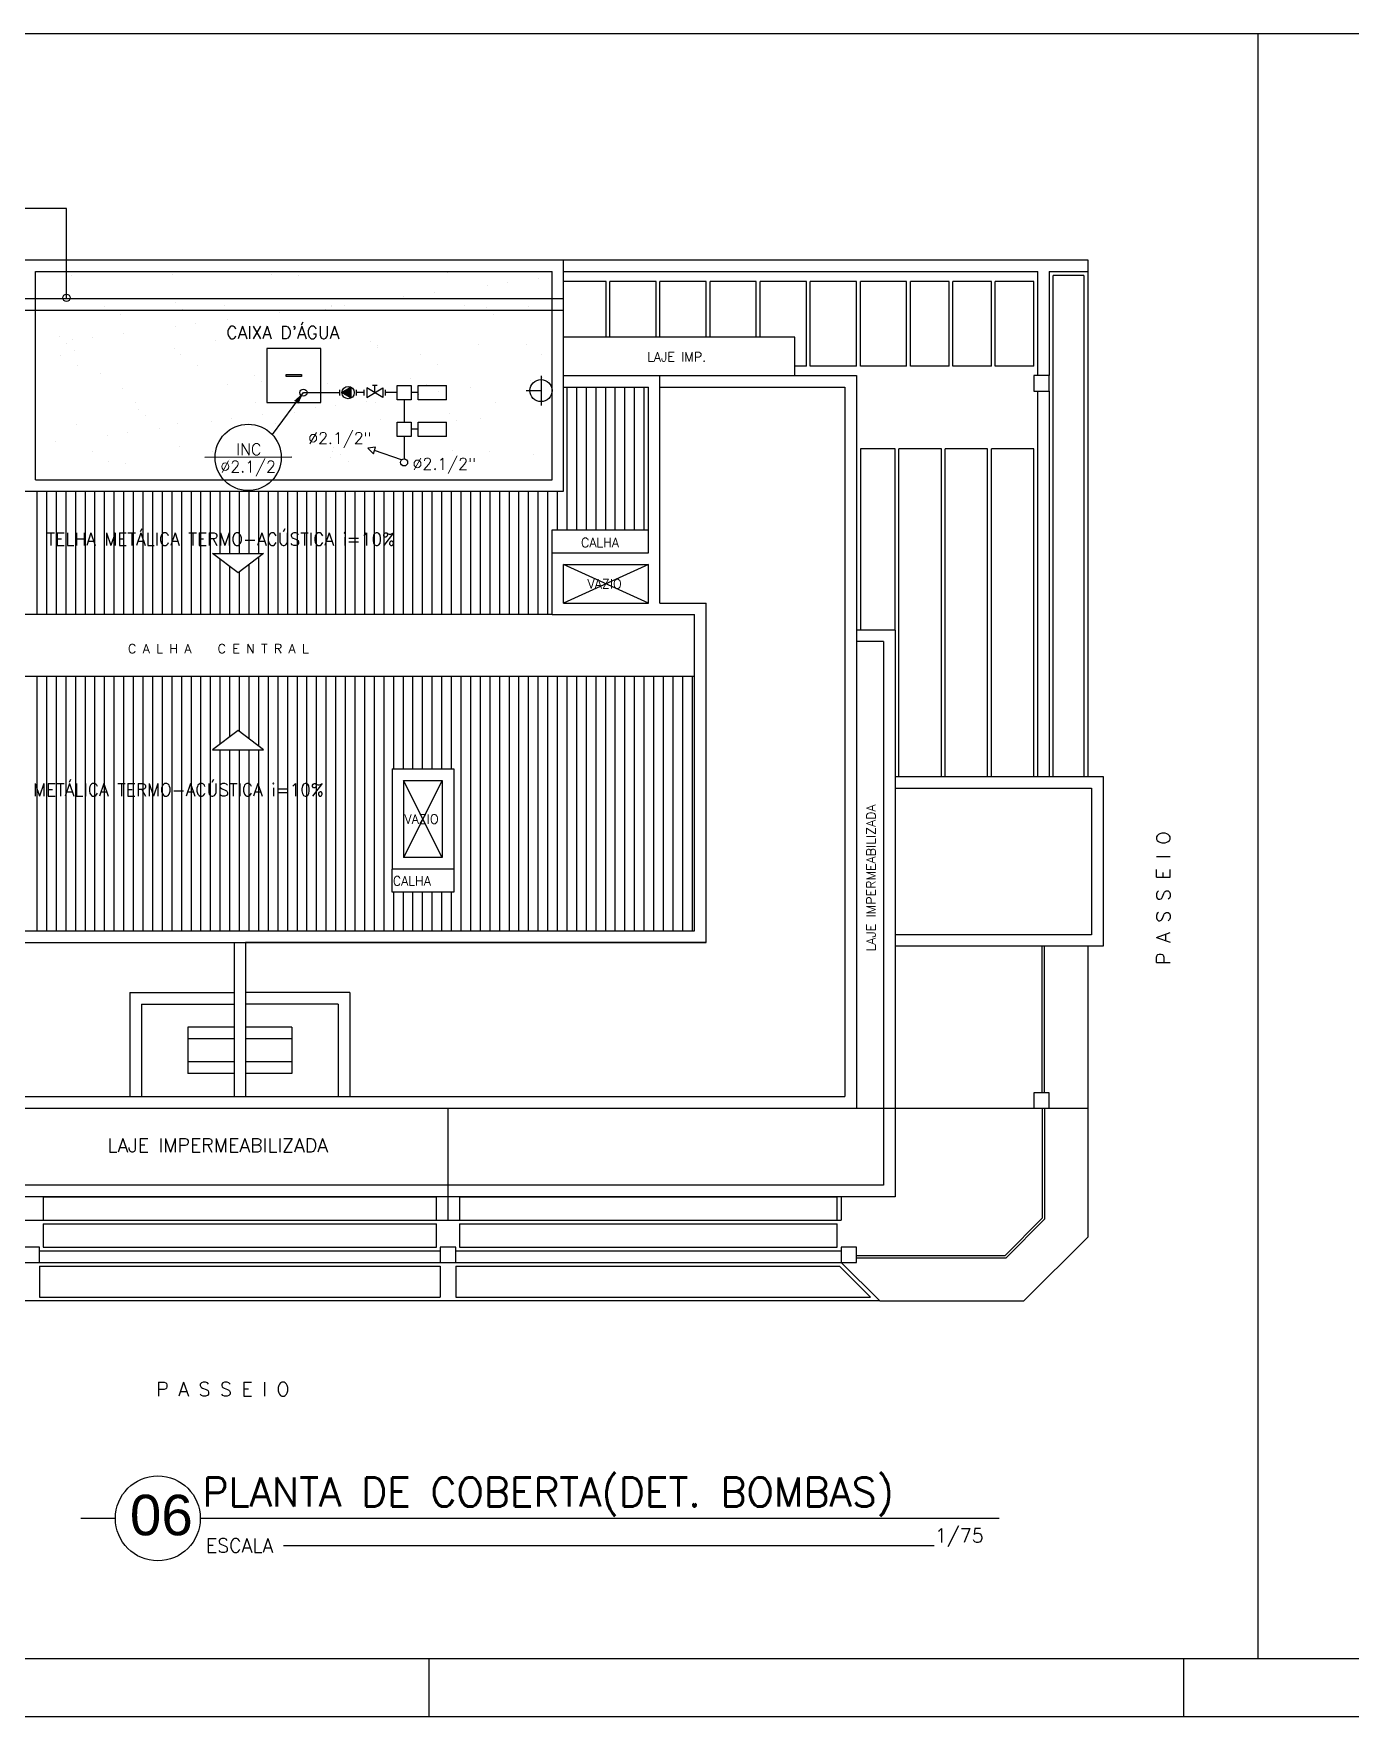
# Model space of a CAD drawing. Header units: millimetres. Extents: x 23536 to 47095, y 9984 to 20154.
# Drawn here: x 23549.53 to 23566.61, y 9984.02 to 10005.84 of the extents above; entities that cross this region are included whole.
import ezdxf
from ezdxf.enums import TextEntityAlignment as Align

# ---------------------------------------------------------------- set-up
doc = ezdxf.new("R2010")
doc.units = ezdxf.units.MM
doc.header["$LTSCALE"] = 30
doc.header["$MEASUREMENT"] = 0
doc.linetypes.add('DIVIDE2', pattern=[0.625, 0.25, -0.125, 0, -0.125, 0, -0.125])
doc.layers.get('0').update_dxf_attribs({"linetype": 'CONTINUOUS'})
for name, color, linetype in [('CERC02', 3, 'CONTINUOUS'), ('CONEXAO_AG_FRIA', 3, 'CONTINUOUS'), ('CONEXAO_INCENDIO', 3, 'CONTINUOUS'), ('EXTINTOR', 10, 'CONTINUOUS'), ('LAYER03', 3, 'CONTINUOUS'), ('LAYER2', 3, 'CONTINUOUS'), ('LAYER4', 7, 'CONTINUOUS'), ('LAYER8', 1, 'CONTINUOUS'), ('PAREDE01', 2, 'CONTINUOUS'), ('projeto', 8, 'CONTINUOUS'), ('TEXTO01', 2, 'CONTINUOUS'), ('TEXTO03', 6, 'CONTINUOUS'), ('TEXTO2', 3, 'CONTINUOUS'), ('TUBINC', 2, 'DIVIDE2')]:
    doc.layers.add(name, color=color, linetype=linetype)
doc.styles.add('ARIAL', font='arial.ttf', dxfattribs={"height": 0.2})
doc.styles.add('ROMANS', font='romans.shx', dxfattribs={"height": 0.14})

# ---------------------------------------------------------------- blocks, each defined once
blk = doc.blocks.new('A$C00126118')
at = {"layer": 'LAYER2'}
blk.add_line((0.3, 0.367), (0, 0.367), dxfattribs=at)
blk.add_circle((0.667, 0.367), 0.367, dxfattribs=at)
blk = doc.blocks.new('*U142', base_point=(18963.2, -3542.8))
for p, q in [((18951.3, -3538.8), (18951.3, -3546.8)), ((18975.1, -3538.8), (18975.1, -3546.8))]:
    blk.add_line(p, q)
at = {"color": 0}
for p, q in [((18958.8, -3535.3), (18958.9, -3535.3)), ((18958.8, -3536.3), (18960.6, -3536.3)), ((18958.8, -3537.3), (18962.4, -3537.3)), ((18958.8, -3538.3), (18964.1, -3538.3)), ((18958.8, -3539.3), (18965.8, -3539.3)), ((18958.8, -3540.3), (18967.6, -3540.3)), ((18958.8, -3541.3), (18969.3, -3541.3)), ((18958.8, -3542.3), (18971, -3542.3)), ((18958.8, -3543.3), (18971.1, -3543.3)), ((18958.8, -3544.3), (18969.4, -3544.3)), ((18958.8, -3545.3), (18967.7, -3545.3)), ((18958.8, -3546.3), (18965.9, -3546.3)), ((18958.8, -3547.3), (18964.2, -3547.3)), ((18958.8, -3548.3), (18962.5, -3548.3)), ((18958.8, -3549.3), (18960.7, -3549.3)), ((18958.8, -3550.3), (18959, -3550.3))]:
    blk.add_line(p, q, dxfattribs=at)
blk.add_lwpolyline([(18971.9, -3542.8), (18958.8, -3535.2), (18958.8, -3550.4)], close=True)
blk.add_circle((18963.2, -3542.8), 8.75)
blk = doc.blocks.new('A$C0E670873')
at = {"layer": 'EXTINTOR'}
for p, q in [((-0.309, -0.754), (-0.309, -0.369)), ((-0.116, -0.561), (-0.309, -0.561))]:
    blk.add_line(p, q, dxfattribs=at)
blk.add_circle((-0.309, -0.562), 0.143, dxfattribs=at)

msp = doc.modelspace()

# ---------------------------------------------------------------- linework, layer by layer
at = {"layer": 'CERC02'}
for p, q in [((23554.662, 9984.02), (23554.662, 9984.77)), ((23564.45, 9984.02), (23564.45, 9984.77)), ((23540.787, 9984.02), (23601.987, 9984.02))]:
    msp.add_line(p, q, dxfattribs=at)
at = {"layer": 'CONEXAO_INCENDIO'}
for p, q in [((23553.926, 10001.283, 17.265), (23553.986, 10001.283, 17.265)), ((23553.956, 10001.185, 17.265), (23553.956, 10001.283, 17.265)), ((23554.52, 10001.276, 17.265), (23554.886, 10001.276, 17.265)), ((23554.52, 10001.093, 17.265), (23554.52, 10001.276, 17.265)), ((23554.886, 10001.093, 17.265), (23554.886, 10001.276, 17.265)), ((23552.628, 10000.64, 17.265), (23553.031, 10001.186, 17.265)), ((23553.817, 10001.148, 17.265), (23553.817, 10001.221, 17.265)), ((23553.854, 10001.122, 17.265), (23554.059, 10001.248, 17.265)), ((23554.059, 10001.122, 17.265), (23553.854, 10001.248, 17.265)), ((23553.854, 10001.248, 17.265), (23553.854, 10001.122, 17.265)), ((23554.059, 10001.248, 17.265), (23554.059, 10001.122, 17.265)), ((23554.095, 10001.148, 17.265), (23554.095, 10001.221, 17.265)), ((23554.52, 10001.185, 17.265), (23554.429, 10001.185, 17.265)), ((23554.886, 10001.093, 17.265), (23554.52, 10001.093, 17.265)), ((23554.52, 10000.71, 17.265), (23554.429, 10000.71, 17.265)), ((23554.52, 10000.801, 17.265), (23554.886, 10000.801, 17.265)), ((23554.52, 10000.618, 17.265), (23554.52, 10000.801, 17.265)), ((23554.886, 10000.618, 17.265), (23554.52, 10000.618, 17.265)), ((23554.886, 10000.618, 17.265), (23554.886, 10000.801, 17.265)), ((23552.882, 10000.347, 17.265), (23551.752, 10000.345, 17.265))]:
    msp.add_line(p, q, dxfattribs=at)
at = {"layer": 'CONEXAO_INCENDIO', "elevation": 17.265}
for points in [[(23554.429, 10001.276), (23554.429, 10001.093), (23554.246, 10001.093), (23554.246, 10001.276)], [(23554.429, 10000.801), (23554.429, 10000.618), (23554.246, 10000.618), (23554.246, 10000.801)]]:
    msp.add_lwpolyline(points, close=True, dxfattribs=at)
at = {"layer": 'CONEXAO_INCENDIO'}
for centre, radius in [((23553.031, 10001.185, 17.265), 0.0464), ((23552.314, 10000.345, 17.265), 0.43)]:
    msp.add_circle(centre, radius, dxfattribs=at)
msp.add_solid([(23553.031, 10001.186, 17.265), (23552.911, 10001.08, 17.265), (23552.965, 10001.04, 17.265)], dxfattribs=at)
at = {"layer": 'LAYER03'}
msp.add_line((23554.305, 10000.313, 17.265), (23553.953, 10000.435, 17.265), dxfattribs=at)
at = {"layer": 'LAYER03', "elevation": 17.265}
msp.add_lwpolyline([(23553.938, 10000.392), (23553.968, 10000.478), (23553.866, 10000.465)], close=True, dxfattribs=at)
at = {"layer": 'LAYER03'}
msp.add_circle((23554.337, 10000.28, 17.265), 0.0457, dxfattribs=at)
at = {"layer": 'LAYER2'}
msp.add_line((23562.058, 9986.587), (23551.693, 9986.587), dxfattribs=at)
at = {"layer": 'LAYER4'}
msp.add_line((23552.771, 9986.234), (23561.213, 9986.234), dxfattribs=at)
at = {"layer": 'LAYER8'}
for p, q in [((23541.537, 10005.84), (23601.237, 10005.84)), ((23565.41, 10005.84), (23565.41, 9984.77)), ((23541.537, 9984.77), (23601.237, 9984.77))]:
    msp.add_line(p, q, dxfattribs=at)
at = {"layer": 'projeto'}
for p, q in [((23549.957, 10003.574, 17.265), (23547.6, 10003.574, 17.265)), ((23549.957, 10002.415, 17.265), (23549.957, 10003.574, 17.265)), ((23549.406, 10002.906, 17.265), (23556.406, 10002.906, 17.265)), ((23556.406, 10002.906, 17.265), (23563.206, 10002.906, 17.265)), ((23556.406, 10001.406, 17.265), (23556.406, 10002.906, 17.265)), ((23563.206, 10002.906, 17.265), (23563.206, 10002.756, 17.265)), ((23549.556, 10002.756, 17.265), (23556.256, 10002.756, 17.265)), ((23549.556, 10000.056, 17.265), (23549.556, 10002.756, 17.265)), ((23550.024, 10002.7, 17.265), (23550.024, 10002.7, 17.265)), ((23551.333, 10002.717, 17.265), (23551.333, 10002.717, 17.265)), ((23552.612, 10002.711, 17.265), (23552.612, 10002.711, 17.265)), ((23552.964, 10002.703, 17.265), (23552.964, 10002.703, 17.265)), ((23554.902, 10002.743, 17.265), (23554.902, 10002.743, 17.265)), ((23555.414, 10002.577, 17.265), (23555.414, 10002.577, 17.265)), ((23555.674, 10002.611, 17.265), (23555.674, 10002.611, 17.265)), ((23556.081, 10002.664, 17.265), (23556.081, 10002.664, 17.265)), ((23556.256, 10001.406, 17.265), (23556.256, 10002.756, 17.265)), ((23556.406, 10002.756, 17.265), (23562.556, 10002.756, 17.265)), ((23556.956, 10002.628, 17.265), (23556.406, 10002.628, 17.265)), ((23556.956, 10001.906, 17.265), (23556.956, 10002.628, 17.265)), ((23557.606, 10002.628, 17.265), (23557.006, 10002.628, 17.265)), ((23557.006, 10001.906, 17.265), (23557.006, 10002.628, 17.265)), ((23557.606, 10001.906, 17.265), (23557.606, 10002.628, 17.265)), ((23558.256, 10002.628, 17.265), (23557.656, 10002.628, 17.265)), ((23557.656, 10001.906, 17.265), (23557.656, 10002.628, 17.265)), ((23558.256, 10002.628, 17.265), (23557.656, 10002.628, 17.265)), ((23557.656, 10001.906, 17.265), (23557.656, 10002.628, 17.265)), ((23558.256, 10001.906, 17.265), (23558.256, 10002.628, 17.265)), ((23558.906, 10002.628, 17.265), (23558.306, 10002.628, 17.265)), ((23558.306, 10001.906, 17.265), (23558.306, 10002.628, 17.265)), ((23558.906, 10001.906, 17.265), (23558.906, 10002.628, 17.265)), ((23559.556, 10002.628, 17.265), (23558.956, 10002.628, 17.265)), ((23558.956, 10001.906, 17.265), (23558.956, 10002.628, 17.265)), ((23559.556, 10001.528, 17.265), (23559.556, 10002.628, 17.265)), ((23560.206, 10002.628, 17.265), (23559.606, 10002.628, 17.265)), ((23559.606, 10001.528, 17.265), (23559.606, 10002.628, 17.265)), ((23560.206, 10001.528, 17.265), (23560.206, 10002.628, 17.265)), ((23560.256, 10001.528, 17.265), (23560.256, 10002.628, 17.265)), ((23560.856, 10002.628, 17.265), (23560.256, 10002.628, 17.265)), ((23560.856, 10001.528, 17.265), (23560.856, 10002.628, 17.265)), ((23560.906, 10001.528, 17.265), (23560.906, 10002.628, 17.265)), ((23561.406, 10002.628, 17.265), (23560.906, 10002.628, 17.265)), ((23561.406, 10001.528, 17.265), (23561.406, 10002.628, 17.265)), ((23561.456, 10001.528, 17.265), (23561.456, 10002.628, 17.265)), ((23561.956, 10002.628, 17.265), (23561.456, 10002.628, 17.265)), ((23561.956, 10001.528, 17.265), (23561.956, 10002.628, 17.265)), ((23562.006, 10001.528, 17.265), (23562.006, 10002.628, 17.265)), ((23562.506, 10002.628, 17.265), (23562.006, 10002.628, 17.265)), ((23562.506, 10001.528, 17.265), (23562.506, 10002.628, 17.265)), ((23562.556, 10001.406, 17.265), (23562.556, 10002.756, 17.265)), ((23562.706, 10002.756, 17.265), (23563.206, 10002.756, 17.265)), ((23562.706, 10002.756, 17.265), (23562.706, 10001.406, 17.265)), ((23562.756, 9996.206, 17.265), (23562.756, 10002.706, 17.265)), ((23563.156, 10002.706, 17.265), (23562.756, 10002.706, 17.265)), ((23563.156, 10002.706, 17.265), (23563.156, 9996.206, 17.265)), ((23563.206, 10002.756, 17.265), (23563.206, 9996.206, 17.265)), ((23549.406, 10002.406, 17.265), (23556.406, 10002.406, 17.265)), ((23554.068, 10002.4, 17.265), (23554.068, 10002.4, 17.265)), ((23554.328, 10002.434, 17.265), (23554.328, 10002.434, 17.265)), ((23554.735, 10002.487, 17.265), (23554.735, 10002.487, 17.265)), ((23549.406, 10002.256, 17.265), (23556.406, 10002.256, 17.265)), ((23550.451, 10002.307, 17.265), (23550.451, 10002.307, 17.265)), ((23550.659, 10002.199, 17.265), (23550.659, 10002.199, 17.265)), ((23551.369, 10002.348, 17.265), (23551.369, 10002.348, 17.265)), ((23551.461, 10002.264, 17.265), (23551.461, 10002.264, 17.265)), ((23552.008, 10002.31, 17.265), (23552.008, 10002.31, 17.265)), ((23552.009, 10002.248, 17.265), (23552.009, 10002.248, 17.265)), ((23552.722, 10002.222, 17.265), (23552.722, 10002.222, 17.265)), ((23552.982, 10002.257, 17.265), (23552.982, 10002.257, 17.265)), ((23553.318, 10002.265, 17.265), (23553.318, 10002.265, 17.265)), ((23553.389, 10002.31, 17.265), (23553.389, 10002.31, 17.265)), ((23553.399, 10002.304, 17.265), (23553.399, 10002.304, 17.265)), ((23553.565, 10002.313, 17.265), (23553.565, 10002.313, 17.265)), ((23554.597, 10002.258, 17.265), (23554.597, 10002.258, 17.265)), ((23555.122, 10002.315, 17.265), (23555.122, 10002.315, 17.265)), ((23555.4, 10002.287, 17.265), (23555.4, 10002.287, 17.265)), ((23555.492, 10002.203, 17.265), (23555.492, 10002.203, 17.265)), ((23555.947, 10002.307, 17.265), (23555.947, 10002.307, 17.265)), ((23550.697, 10001.956, 17.265), (23550.697, 10001.956, 17.265)), ((23551.376, 10002.045, 17.265), (23551.376, 10002.045, 17.265)), ((23551.636, 10002.079, 17.265), (23551.636, 10002.079, 17.265)), ((23552.043, 10002.133, 17.265), (23552.043, 10002.133, 17.265)), ((23549.866, 10001.91, 17.265), (23549.866, 10001.91, 17.265)), ((23549.958, 10001.825, 17.265), (23549.958, 10001.825, 17.265)), ((23550.03, 10001.868, 17.265), (23550.03, 10001.868, 17.265)), ((23550.056, 10001.737, 17.265), (23550.056, 10001.737, 17.265)), ((23550.29, 10001.902, 17.265), (23550.29, 10001.902, 17.265)), ((23551.364, 10001.753, 17.265), (23551.364, 10001.753, 17.265)), ((23551.896, 10001.865, 17.265), (23551.896, 10001.865, 17.265)), ((23553.256, 10001.756, 17.265), (23552.556, 10001.756, 17.265)), ((23552.556, 10001.756, 17.265), (23552.556, 10001.056, 17.265)), ((23553.256, 10001.056, 17.265), (23553.256, 10001.756, 17.265)), ((23553.897, 10001.848, 17.265), (23553.897, 10001.848, 17.265)), ((23553.989, 10001.764, 17.265), (23553.989, 10001.764, 17.265)), ((23553.994, 10001.796, 17.265), (23553.994, 10001.796, 17.265)), ((23555.303, 10001.813, 17.265), (23555.303, 10001.813, 17.265)), ((23555.927, 10001.804, 17.265), (23555.927, 10001.804, 17.265)), ((23559.406, 10001.906, 17.265), (23556.406, 10001.906, 17.265)), ((23559.406, 10001.406, 17.265), (23559.406, 10001.906, 17.265)), ((23549.885, 10001.673, 17.265), (23549.885, 10001.673, 17.265)), ((23550.096, 10001.538, 17.265), (23550.096, 10001.538, 17.265)), ((23551.442, 10001.676, 17.265), (23551.442, 10001.676, 17.265)), ((23551.653, 10001.541, 17.265), (23551.653, 10001.541, 17.265)), ((23554.556, 10001.681, 17.265), (23554.556, 10001.681, 17.265)), ((23554.767, 10001.547, 17.265), (23554.767, 10001.547, 17.265)), ((23556.113, 10001.684, 17.265), (23556.113, 10001.684, 17.265)), ((23559.556, 10001.528, 17.265), (23559.406, 10001.528, 17.265)), ((23560.206, 10001.528, 17.265), (23559.606, 10001.528, 17.265)), ((23560.856, 10001.528, 17.265), (23560.256, 10001.528, 17.265)), ((23561.406, 10001.528, 17.265), (23560.906, 10001.528, 17.265)), ((23561.956, 10001.528, 17.265), (23561.456, 10001.528, 17.265)), ((23562.506, 10001.528, 17.265), (23562.006, 10001.528, 17.265)), ((23550.393, 10001.427, 17.265), (23550.393, 10001.427, 17.265)), ((23552.04, 10001.285, 17.265), (23552.04, 10001.285, 17.265)), ((23552.394, 10001.409, 17.265), (23552.394, 10001.409, 17.265)), ((23552.486, 10001.325, 17.265), (23552.486, 10001.325, 17.265)), ((23552.806, 10001.42, 17.265), (23553.006, 10001.42, 17.265)), ((23552.806, 10001.393, 17.265), (23552.806, 10001.42, 17.265)), ((23553.006, 10001.393, 17.265), (23552.806, 10001.393, 17.265)), ((23553.006, 10001.42, 17.265), (23553.006, 10001.393, 17.265)), ((23553.349, 10001.301, 17.265), (23553.349, 10001.301, 17.265)), ((23554.424, 10001.365, 17.265), (23554.424, 10001.365, 17.265)), ((23554.628, 10001.295, 17.265), (23554.628, 10001.295, 17.265)), ((23555.979, 10001.344, 17.265), (23555.979, 10001.344, 17.265)), ((23556.135, 10001.377, 17.265), (23556.135, 10001.377, 17.265)), ((23556.207, 10001.343, 34.531), (23556.207, 10001.343, 34.531)), ((23556.256, 10000.056, 17.265), (23556.256, 10001.406, 17.265)), ((23556.406, 10001.406, 17.265), (23557.656, 10001.406, 17.265)), ((23556.406, 9999.906, 17.265), (23556.406, 10001.406, 17.265)), ((23557.656, 10001.406, 17.265), (23560.206, 10001.406, 17.265)), ((23557.656, 9998.456, 17.265), (23557.656, 10001.406, 17.265)), ((23560.206, 10001.406, 17.265), (23560.206, 9991.906, 17.265)), ((23562.706, 10001.406, 17.265), (23562.506, 10001.406, 17.265)), ((23562.506, 10001.406, 17.265), (23562.506, 10001.206, 17.265)), ((23562.706, 10001.206, 17.265), (23562.706, 10001.406, 17.265)), ((23550.69, 10001.236, 17.265), (23550.69, 10001.236, 17.265)), ((23550.855, 10001.055, 17.265), (23550.855, 10001.055, 17.265)), ((23552.412, 10001.058, 17.265), (23552.412, 10001.058, 17.265)), ((23552.556, 10001.056, 17.265), (23553.256, 10001.056, 17.265)), ((23553.85, 10001.076, 17.265), (23553.85, 10001.076, 17.265)), ((23553.969, 10001.06, 17.265), (23553.969, 10001.06, 17.265)), ((23554.529, 10001.166, 17.265), (23554.529, 10001.166, 17.265)), ((23554.789, 10001.2, 17.265), (23554.789, 10001.2, 17.265)), ((23555.196, 10001.253, 17.265), (23555.196, 10001.253, 17.265)), ((23555.526, 10001.063, 17.265), (23555.526, 10001.063, 17.265)), ((23556.406, 10001.256, 17.265), (23557.506, 10001.256, 17.265)), ((23556.452, 9999.406, 17.265), (23556.452, 10001.256, 17.265)), ((23556.577, 9999.406, 17.265), (23556.577, 10001.256, 17.265)), ((23556.702, 9999.406, 17.265), (23556.702, 10001.256, 17.265)), ((23556.827, 9999.406, 17.265), (23556.827, 10001.256, 17.265)), ((23556.952, 9999.406, 17.265), (23556.952, 10001.256, 17.265)), ((23557.077, 9999.406, 17.265), (23557.077, 10001.256, 17.265)), ((23557.202, 9999.406, 17.265), (23557.202, 10001.256, 17.265)), ((23557.327, 9999.406, 17.265), (23557.327, 10001.256, 17.265)), ((23557.452, 9999.406, 17.265), (23557.452, 10001.256, 17.265)), ((23557.506, 9999.106, 17.265), (23557.506, 10001.256, 17.265)), ((23557.656, 10001.256, 17.265), (23560.056, 10001.256, 17.265)), ((23560.056, 10001.256, 17.265), (23560.056, 9992.056, 17.265)), ((23562.506, 10001.206, 17.265), (23562.706, 10001.206, 17.265)), ((23562.556, 9996.206, 17.265), (23562.556, 10001.206, 17.265)), ((23562.706, 10001.206, 17.265), (23562.706, 9996.206, 17.265)), ((23550.89, 10000.971, 17.265), (23550.89, 10000.971, 17.265)), ((23550.983, 10000.886, 17.265), (23550.983, 10000.886, 17.265)), ((23552.097, 10000.846, 17.265), (23552.097, 10000.846, 17.265)), ((23552.504, 10000.899, 17.265), (23552.504, 10000.899, 17.265)), ((23552.921, 10000.926, 17.265), (23552.921, 10000.926, 17.265)), ((23553.183, 10000.988, 17.265), (23553.183, 10000.988, 17.265)), ((23553.443, 10001.023, 17.265), (23553.443, 10001.023, 17.265)), ((23554.025, 10000.832, 17.265), (23554.025, 10000.832, 17.265)), ((23554.921, 10000.909, 17.265), (23554.921, 10000.909, 17.265)), ((23555.334, 10000.849, 17.265), (23555.334, 10000.849, 17.265)), ((23550.087, 10000.773, 17.265), (23550.087, 10000.773, 17.265)), ((23550.491, 10000.634, 17.265), (23550.491, 10000.634, 17.265)), ((23550.751, 10000.668, 17.265), (23550.751, 10000.668, 17.265)), ((23551.158, 10000.722, 17.265), (23551.158, 10000.722, 17.265)), ((23551.396, 10000.79, 17.265), (23551.396, 10000.79, 17.265)), ((23551.837, 10000.811, 17.265), (23551.837, 10000.811, 17.265)), ((23552.675, 10000.784, 17.265), (23552.675, 10000.784, 17.265)), ((23555.014, 10000.825, 17.265), (23555.014, 10000.825, 17.265)), ((23549.812, 10000.545, 17.265), (23549.812, 10000.545, 17.265)), ((23550.289, 10000.421, 17.265), (23550.289, 10000.421, 17.265)), ((23551.418, 10000.487, 17.265), (23551.418, 10000.487, 17.265)), ((23551.846, 10000.423, 17.265), (23551.846, 10000.423, 17.265)), ((23553.403, 10000.426, 17.265), (23553.403, 10000.426, 17.265)), ((23553.418, 10000.47, 17.265), (23553.418, 10000.47, 17.265)), ((23554.96, 10000.429, 17.265), (23554.96, 10000.429, 17.265)), ((23555.449, 10000.426, 17.265), (23555.449, 10000.426, 17.265)), ((23560.256, 10000.456, 17.265), (23560.256, 9998.106, 17.265)), ((23560.706, 10000.456, 17.265), (23560.256, 10000.456, 17.265)), ((23560.706, 9998.106, 17.265), (23560.706, 10000.456, 17.265)), ((23560.756, 9996.206, 17.265), (23560.756, 10000.456, 17.265)), ((23561.306, 10000.456, 17.265), (23560.756, 10000.456, 17.265)), ((23561.306, 9996.206, 17.265), (23561.306, 10000.456, 17.265)), ((23561.356, 9996.206, 17.265), (23561.356, 10000.456, 17.265)), ((23561.906, 10000.456, 17.265), (23561.356, 10000.456, 17.265)), ((23561.906, 9996.206, 17.265), (23561.906, 10000.456, 17.265)), ((23561.956, 9996.206, 17.265), (23561.956, 10000.456, 17.265)), ((23562.506, 10000.456, 17.265), (23561.956, 10000.456, 17.265)), ((23562.506, 9996.206, 17.265), (23562.506, 10000.456, 17.265)), ((23550.499, 10000.286, 17.265), (23550.499, 10000.286, 17.265)), ((23550.722, 10000.272, 17.265), (23550.722, 10000.272, 17.265)), ((23552.056, 10000.289, 17.265), (23552.056, 10000.289, 17.265)), ((23552.072, 10000.321, 17.265), (23552.072, 10000.321, 17.265)), ((23553.381, 10000.338, 17.265), (23553.381, 10000.338, 17.265)), ((23553.511, 10000.386, 17.265), (23553.511, 10000.386, 17.265)), ((23553.614, 10000.292, 17.265), (23553.614, 10000.292, 17.265)), ((23554.66, 10000.332, 17.265), (23554.66, 10000.332, 17.265)), ((23555.171, 10000.295, 17.265), (23555.171, 10000.295, 17.265)), ((23556.01, 10000.38, 17.265), (23556.01, 10000.38, 17.265)), ((23549.556, 10000.056, 17.265), (23556.256, 10000.056, 17.265)), ((23549.406, 9999.906, 17.265), (23556.406, 9999.906, 17.265)), ((23549.577, 9998.306, 17.265), (23549.577, 9999.906, 17.265)), ((23549.702, 9998.306, 17.265), (23549.702, 9999.906, 17.265)), ((23549.827, 9998.306, 17.265), (23549.827, 9999.906, 17.265)), ((23549.952, 9998.306, 17.265), (23549.952, 9999.906, 17.265)), ((23550.077, 9998.306, 17.265), (23550.077, 9999.906, 17.265)), ((23550.202, 9998.306, 17.265), (23550.202, 9999.906, 17.265)), ((23550.327, 9998.306, 17.265), (23550.327, 9999.906, 17.265)), ((23550.452, 9998.306, 17.265), (23550.452, 9999.906, 17.265)), ((23550.577, 9998.306, 17.265), (23550.577, 9999.906, 17.265)), ((23550.702, 9998.306, 17.265), (23550.702, 9999.906, 17.265)), ((23550.827, 9998.306, 17.265), (23550.827, 9999.906, 17.265)), ((23550.952, 9998.306, 17.265), (23550.952, 9999.906, 17.265)), ((23551.077, 9998.306, 17.265), (23551.077, 9999.906, 17.265)), ((23551.202, 9998.306, 17.265), (23551.202, 9999.906, 17.265)), ((23551.327, 9998.306, 17.265), (23551.327, 9999.906, 17.265)), ((23551.452, 9998.306, 17.265), (23551.452, 9999.906, 17.265)), ((23551.577, 9998.306, 17.265), (23551.577, 9999.906, 17.265)), ((23551.702, 9998.306, 17.265), (23551.702, 9999.906, 17.265)), ((23551.827, 9998.306, 17.265), (23551.827, 9999.906, 17.265)), ((23551.952, 9999.1, 17.265), (23551.952, 9999.906, 17.265)), ((23552.077, 9999.1, 17.265), (23552.077, 9999.906, 17.265)), ((23552.202, 9999.1, 17.265), (23552.202, 9999.906, 17.265)), ((23552.327, 9999.1, 17.265), (23552.327, 9999.906, 17.265)), ((23552.452, 9999.1, 17.265), (23552.452, 9999.906, 17.265)), ((23552.577, 9998.306, 17.265), (23552.577, 9999.906, 17.265)), ((23552.702, 9998.306, 17.265), (23552.702, 9999.906, 17.265)), ((23552.827, 9998.306, 17.265), (23552.827, 9999.906, 17.265)), ((23552.952, 9998.306, 17.265), (23552.952, 9999.906, 17.265)), ((23553.077, 9998.306, 17.265), (23553.077, 9999.906, 17.265)), ((23553.202, 9998.306, 17.265), (23553.202, 9999.906, 17.265)), ((23553.327, 9998.306, 17.265), (23553.327, 9999.906, 17.265)), ((23553.452, 9998.306, 17.265), (23553.452, 9999.906, 17.265)), ((23553.577, 9998.306, 17.265), (23553.577, 9999.906, 17.265)), ((23553.702, 9998.306, 17.265), (23553.702, 9999.906, 17.265)), ((23553.827, 9998.306, 17.265), (23553.827, 9999.906, 17.265)), ((23553.952, 9998.306, 17.265), (23553.952, 9999.906, 17.265)), ((23554.077, 9998.306, 17.265), (23554.077, 9999.906, 17.265)), ((23554.202, 9998.306, 17.265), (23554.202, 9999.906, 17.265)), ((23554.327, 9998.306, 17.265), (23554.327, 9999.906, 17.265)), ((23554.452, 9998.306, 17.265), (23554.452, 9999.906, 17.265)), ((23554.577, 9998.306, 17.265), (23554.577, 9999.906, 17.265)), ((23554.702, 9998.306, 17.265), (23554.702, 9999.906, 17.265)), ((23554.827, 9998.306, 17.265), (23554.827, 9999.906, 17.265)), ((23554.952, 9998.306, 17.265), (23554.952, 9999.906, 17.265)), ((23555.077, 9998.306, 17.265), (23555.077, 9999.906, 17.265)), ((23555.202, 9998.306, 17.265), (23555.202, 9999.906, 17.265)), ((23555.327, 9998.306, 17.265), (23555.327, 9999.906, 17.265)), ((23555.452, 9998.306, 17.265), (23555.452, 9999.906, 17.265)), ((23555.577, 9998.306, 17.265), (23555.577, 9999.906, 17.265)), ((23555.702, 9998.306, 17.265), (23555.702, 9999.906, 17.265)), ((23555.827, 9998.306, 17.265), (23555.827, 9999.906, 17.265)), ((23555.952, 9998.306, 17.265), (23555.952, 9999.906, 17.265)), ((23556.077, 9998.306, 17.265), (23556.077, 9999.906, 17.265)), ((23556.202, 9998.306, 17.265), (23556.202, 9999.906, 17.265)), ((23556.327, 9999.406, 17.265), (23556.327, 9999.906, 17.265)), ((23556.256, 9999.406, 17.265), (23557.506, 9999.406, 17.265)), ((23556.256, 9999.106, 17.265), (23556.256, 9999.406, 17.265)), ((23552.184, 9998.85, 17.265), (23551.852, 9999.1, 17.265)), ((23551.852, 9999.1, 17.265), (23552.515, 9999.1, 17.265)), ((23552.515, 9999.1, 17.265), (23552.184, 9998.85, 17.265)), ((23552.515, 9999.1, 17.265), (23552.515, 9999.1, 17.265)), ((23556.256, 9999.106, 17.265), (23557.506, 9999.106, 17.265)), ((23556.256, 9998.306, 17.265), (23556.256, 9999.106, 17.265)), ((23551.952, 9998.306, 17.265), (23551.952, 9999.024, 17.265)), ((23552.077, 9998.306, 17.265), (23552.077, 9998.93, 17.265)), ((23552.202, 9998.306, 17.265), (23552.202, 9998.864, 17.265)), ((23552.327, 9998.306, 17.265), (23552.327, 9998.958, 17.265)), ((23552.452, 9998.306, 17.265), (23552.452, 9999.052, 17.265)), ((23556.406, 9998.956, 17.265), (23557.506, 9998.956, 17.265)), ((23556.406, 9998.456, 17.265), (23556.406, 9998.956, 17.265)), ((23557.506, 9998.956, 17.265), (23556.406, 9998.456, 17.265)), ((23557.506, 9998.456, 17.265), (23556.406, 9998.956, 17.265)), ((23557.506, 9998.456, 17.265), (23557.506, 9998.956, 17.265)), ((23556.406, 9998.456, 17.265), (23557.506, 9998.456, 17.265)), ((23557.656, 9998.456, 17.265), (23558.256, 9998.456, 17.265)), ((23558.256, 9994.056, 17.265), (23558.256, 9998.456, 17.265)), ((23556.256, 9998.306, 17.265), (23548.156, 9998.306, 17.265)), ((23556.256, 9998.306, 17.265), (23558.106, 9998.306, 17.265)), ((23558.106, 9994.206, 17.265), (23558.106, 9998.306, 17.265)), ((23560.706, 9998.106, 17.265), (23560.206, 9998.106, 17.265)), ((23560.706, 9998.106, 17.265), (23560.706, 9990.756, 17.265)), ((23560.556, 9997.956, 17.265), (23560.206, 9997.956, 17.265)), ((23560.556, 9997.956, 17.265), (23560.556, 9990.906, 17.265)), ((23558.106, 9997.506, 17.265), (23546.306, 9997.506, 17.265)), ((23549.577, 9994.206, 17.265), (23549.577, 9997.506, 17.265)), ((23549.702, 9994.206, 17.265), (23549.702, 9997.506, 17.265)), ((23549.827, 9994.206, 17.265), (23549.827, 9997.506, 17.265)), ((23549.952, 9994.206, 17.265), (23549.952, 9997.506, 17.265)), ((23550.077, 9994.206, 17.265), (23550.077, 9997.506, 17.265)), ((23550.202, 9994.206, 17.265), (23550.202, 9997.506, 17.265)), ((23550.327, 9994.206, 17.265), (23550.327, 9997.506, 17.265)), ((23550.452, 9994.206, 17.265), (23550.452, 9997.506, 17.265)), ((23550.577, 9994.206, 17.265), (23550.577, 9997.506, 17.265)), ((23550.702, 9994.206, 17.265), (23550.702, 9997.506, 17.265)), ((23550.827, 9994.206, 17.265), (23550.827, 9997.506, 17.265)), ((23550.952, 9994.206, 17.265), (23550.952, 9997.506, 17.265)), ((23551.077, 9994.206, 17.265), (23551.077, 9997.506, 17.265)), ((23551.202, 9994.206, 17.265), (23551.202, 9997.506, 17.265)), ((23551.327, 9994.206, 17.265), (23551.327, 9997.506, 17.265)), ((23551.452, 9994.206, 17.265), (23551.452, 9997.506, 17.265)), ((23551.577, 9994.206, 17.265), (23551.577, 9997.506, 17.265)), ((23551.702, 9994.206, 17.265), (23551.702, 9997.506, 17.265)), ((23551.827, 9994.206, 17.265), (23551.827, 9997.506, 17.265)), ((23551.952, 9996.628, 17.265), (23551.952, 9997.506, 17.265)), ((23552.077, 9996.722, 17.265), (23552.077, 9997.506, 17.265)), ((23552.202, 9996.788, 17.265), (23552.202, 9997.506, 17.265)), ((23552.327, 9996.694, 17.265), (23552.327, 9997.506, 17.265)), ((23552.452, 9996.6, 17.265), (23552.452, 9997.506, 17.265)), ((23552.577, 9994.206, 17.265), (23552.577, 9997.506, 17.265)), ((23552.702, 9994.206, 17.265), (23552.702, 9997.506, 17.265)), ((23552.827, 9994.206, 17.265), (23552.827, 9997.506, 17.265)), ((23552.952, 9994.206, 17.265), (23552.952, 9997.506, 17.265)), ((23553.077, 9994.206, 17.265), (23553.077, 9997.506, 17.265)), ((23553.202, 9994.206, 17.265), (23553.202, 9997.506, 17.265)), ((23553.327, 9994.206, 17.265), (23553.327, 9997.506, 17.265)), ((23553.452, 9994.206, 17.265), (23553.452, 9997.506, 17.265)), ((23553.577, 9994.206, 17.265), (23553.577, 9997.506, 17.265)), ((23553.702, 9994.206, 17.265), (23553.702, 9997.506, 17.265)), ((23553.827, 9994.206, 17.265), (23553.827, 9997.506, 17.265)), ((23553.952, 9994.206, 17.265), (23553.952, 9997.506, 17.265)), ((23554.077, 9994.206, 17.265), (23554.077, 9997.506, 17.265)), ((23554.202, 9996.306, 17.265), (23554.202, 9997.506, 17.265)), ((23554.327, 9996.306, 17.265), (23554.327, 9997.506, 17.265)), ((23554.452, 9996.306, 17.265), (23554.452, 9997.506, 17.265)), ((23554.577, 9996.306, 17.265), (23554.577, 9997.506, 17.265)), ((23554.702, 9996.306, 17.265), (23554.702, 9997.506, 17.265)), ((23554.827, 9996.306, 17.265), (23554.827, 9997.506, 17.265)), ((23554.952, 9996.306, 17.265), (23554.952, 9997.506, 17.265)), ((23555.077, 9994.206, 17.265), (23555.077, 9997.506, 17.265)), ((23555.202, 9994.206, 17.265), (23555.202, 9997.506, 17.265)), ((23555.327, 9994.206, 17.265), (23555.327, 9997.506, 17.265)), ((23555.452, 9994.206, 17.265), (23555.452, 9997.506, 17.265)), ((23555.577, 9994.206, 17.265), (23555.577, 9997.506, 17.265)), ((23555.702, 9994.206, 17.265), (23555.702, 9997.506, 17.265)), ((23555.827, 9994.206, 17.265), (23555.827, 9997.506, 17.265)), ((23555.952, 9994.206, 17.265), (23555.952, 9997.506, 17.265)), ((23556.077, 9994.206, 17.265), (23556.077, 9997.506, 17.265)), ((23556.202, 9994.206, 17.265), (23556.202, 9997.506, 17.265)), ((23556.327, 9994.206, 17.265), (23556.327, 9997.506, 17.265)), ((23556.452, 9994.206, 17.265), (23556.452, 9997.506, 17.265)), ((23556.577, 9994.206, 17.265), (23556.577, 9997.506, 17.265)), ((23556.702, 9994.206, 17.265), (23556.702, 9997.506, 17.265)), ((23556.827, 9994.206, 17.265), (23556.827, 9997.506, 17.265)), ((23556.952, 9994.206, 17.265), (23556.952, 9997.506, 17.265)), ((23557.077, 9994.206, 17.265), (23557.077, 9997.506, 17.265)), ((23557.202, 9994.206, 17.265), (23557.202, 9997.506, 17.265)), ((23557.327, 9994.206, 17.265), (23557.327, 9997.506, 17.265)), ((23557.452, 9994.206, 17.265), (23557.452, 9997.506, 17.265)), ((23557.577, 9994.206, 17.265), (23557.577, 9997.506, 17.265)), ((23557.702, 9994.206, 17.265), (23557.702, 9997.506, 17.265)), ((23557.827, 9994.206, 17.265), (23557.827, 9997.506, 17.265)), ((23557.952, 9994.206, 17.265), (23557.952, 9997.506, 17.265)), ((23558.077, 9994.206, 17.265), (23558.077, 9997.506, 17.265)), ((23552.184, 9996.802, 17.265), (23551.852, 9996.553, 17.265)), ((23552.515, 9996.553, 17.265), (23552.184, 9996.802, 17.265)), ((23551.852, 9996.553, 17.265), (23552.515, 9996.553, 17.265)), ((23551.952, 9994.206, 17.265), (23551.952, 9996.553, 17.265)), ((23552.077, 9994.206, 17.265), (23552.077, 9996.553, 17.265)), ((23552.202, 9994.206, 17.265), (23552.202, 9996.553, 17.265)), ((23552.327, 9994.206, 17.265), (23552.327, 9996.553, 17.265)), ((23552.452, 9994.206, 17.265), (23552.452, 9996.553, 17.265)), ((23552.515, 9996.553, 17.265), (23552.515, 9996.553, 17.265)), ((23554.181, 9996.306, 17.265), (23554.981, 9996.306, 17.265)), ((23554.181, 9996.306, 17.265), (23554.181, 9995.006, 17.265)), ((23554.981, 9996.306, 17.265), (23554.981, 9995.006, 17.265)), ((23554.331, 9996.156, 17.265), (23554.831, 9996.156, 17.265)), ((23554.331, 9996.156, 17.265), (23554.331, 9995.156, 17.265)), ((23554.831, 9996.156, 17.265), (23554.331, 9995.156, 17.265)), ((23554.831, 9995.156, 17.265), (23554.331, 9996.156, 17.265)), ((23554.831, 9996.156, 17.265), (23554.831, 9995.156, 17.265)), ((23560.706, 9996.206, 17.265), (23563.406, 9996.206, 17.265)), ((23560.706, 9996.056, 17.265), (23563.256, 9996.056, 17.265)), ((23563.256, 9996.056, 17.265), (23563.256, 9994.156, 17.265)), ((23563.406, 9996.206, 17.265), (23563.406, 9994.006, 17.265)), ((23554.831, 9995.156, 17.265), (23554.331, 9995.156, 17.265)), ((23554.981, 9995.006, 17.265), (23554.181, 9995.006, 17.265)), ((23554.181, 9994.706, 17.265), (23554.181, 9995.006, 17.265)), ((23554.981, 9995.006, 17.265), (23554.981, 9994.706, 17.265)), ((23554.981, 9994.706, 17.265), (23554.181, 9994.706, 17.265)), ((23554.202, 9994.206, 17.265), (23554.202, 9994.706, 17.265)), ((23554.327, 9994.206, 17.265), (23554.327, 9994.706, 17.265)), ((23554.452, 9994.206, 17.265), (23554.452, 9994.706, 17.265)), ((23554.577, 9994.206, 17.265), (23554.577, 9994.706, 17.265)), ((23554.702, 9994.206, 17.265), (23554.702, 9994.706, 17.265)), ((23554.827, 9994.206, 17.265), (23554.827, 9994.706, 17.265)), ((23554.952, 9994.206, 17.265), (23554.952, 9994.706, 17.265)), ((23546.306, 9994.206, 17.265), (23558.106, 9994.206, 17.265)), ((23563.256, 9994.156, 17.265), (23560.706, 9994.156, 17.265)), ((23546.156, 9994.056, 17.265), (23558.256, 9994.056, 17.265)), ((23552.131, 9994.056, 17.265), (23552.131, 9992.056, 17.265)), ((23552.281, 9994.056, 17.265), (23552.281, 9992.056, 17.265)), ((23558.256, 9994.056, 17.265), (23552.281, 9994.056, 17.265)), ((23563.406, 9994.006, 17.265), (23560.706, 9994.006, 17.265)), ((23562.616, 9992.106, 17.265), (23562.616, 9994.006, 17.265)), ((23562.646, 9992.106, 17.265), (23562.646, 9994.006, 17.265)), ((23563.206, 9994.006, 17.265), (23563.206, 9990.235, 17.265)), ((23550.781, 9993.406, 17.265), (23552.131, 9993.406, 17.265)), ((23550.781, 9993.406, 17.265), (23550.781, 9992.056, 17.265)), ((23550.931, 9993.256, 17.265), (23552.131, 9993.256, 17.265)), ((23550.931, 9993.256, 17.265), (23550.931, 9992.056, 17.265)), ((23553.631, 9993.406, 17.265), (23552.281, 9993.406, 17.265)), ((23553.481, 9993.256, 17.265), (23552.281, 9993.256, 17.265)), ((23553.481, 9993.256, 17.265), (23553.481, 9992.056, 17.265)), ((23553.631, 9993.406, 17.265), (23553.631, 9992.056, 17.265)), ((23551.531, 9992.956, 17.265), (23551.531, 9992.356, 17.265)), ((23552.131, 9992.956, 17.265), (23551.531, 9992.956, 17.265)), ((23552.131, 9992.806, 17.265), (23551.531, 9992.806, 17.265)), ((23552.881, 9992.956, 17.265), (23552.281, 9992.956, 17.265)), ((23552.881, 9992.806, 17.265), (23552.281, 9992.806, 17.265)), ((23552.881, 9992.956, 17.265), (23552.881, 9992.356, 17.265)), ((23552.131, 9992.506, 17.265), (23551.531, 9992.506, 17.265)), ((23552.131, 9992.356, 17.265), (23551.531, 9992.356, 17.265)), ((23552.881, 9992.506, 17.265), (23552.281, 9992.506, 17.265)), ((23552.881, 9992.356, 17.265), (23552.281, 9992.356, 17.265)), ((23562.706, 9992.106, 17.265), (23562.506, 9992.106, 17.265)), ((23562.506, 9992.106, 17.265), (23562.506, 9991.906, 17.265)), ((23562.706, 9991.906, 17.265), (23562.706, 9992.106, 17.265)), ((23544.206, 9991.906, 17.265), (23560.206, 9991.906, 17.265)), ((23544.356, 9992.056, 17.265), (23560.056, 9992.056, 17.265)), ((23546.331, 9991.906, 17.265), (23560.006, 9991.906, 17.265)), ((23554.906, 9991.906, 17.265), (23554.906, 9990.456, 17.265)), ((23555.006, 9991.906, 17.265), (23560.006, 9991.906, 17.265)), ((23559.581, 9991.906, 17.265), (23563.206, 9991.906, 17.265)), ((23562.506, 9991.906, 17.265), (23562.706, 9991.906, 17.265)), ((23562.616, 9991.906, 17.265), (23562.616, 9990.479, 17.265)), ((23562.646, 9991.906, 17.265), (23562.646, 9990.467, 17.265)), ((23560.556, 9990.906, 17.265), (23545.556, 9990.906, 17.265)), ((23560.706, 9990.756, 17.265), (23545.406, 9990.756, 17.265)), ((23549.656, 9990.756, 17.265), (23549.656, 9990.456, 17.265)), ((23549.656, 9990.756, 17.265), (23554.756, 9990.756, 17.265)), ((23554.756, 9990.456, 17.265), (23554.756, 9990.756, 17.265)), ((23555.056, 9990.756, 17.265), (23555.056, 9990.456, 17.265)), ((23555.056, 9990.756, 17.265), (23559.956, 9990.756, 17.265)), ((23559.956, 9990.456, 17.265), (23559.956, 9990.756, 17.265)), ((23560.006, 9990.756, 17.265), (23560.006, 9990.456, 17.265)), ((23544.206, 9990.456, 17.265), (23560.006, 9990.456, 17.265)), ((23549.656, 9990.456, 17.265), (23554.756, 9990.456, 17.265)), ((23549.656, 9990.406, 17.265), (23549.656, 9990.106, 17.265)), ((23549.656, 9990.406, 17.265), (23554.756, 9990.406, 17.265)), ((23554.756, 9990.106, 17.265), (23554.756, 9990.406, 17.265)), ((23555.056, 9990.456, 17.265), (23559.956, 9990.456, 17.265)), ((23555.056, 9990.406, 17.265), (23555.056, 9990.106, 17.265)), ((23555.056, 9990.406, 17.265), (23559.956, 9990.406, 17.265)), ((23559.956, 9990.106, 17.265), (23559.956, 9990.406, 17.265)), ((23562.616, 9990.479, 17.265), (23562.133, 9989.996, 17.265)), ((23562.646, 9990.467, 17.265), (23562.146, 9989.966, 17.265)), ((23563.206, 9990.235, 17.265), (23562.378, 9989.406, 17.265)), ((23549.606, 9990.106, 17.265), (23549.406, 9990.106, 17.265)), ((23549.606, 9989.906, 17.265), (23549.606, 9990.106, 17.265)), ((23549.606, 9990.056, 17.265), (23554.806, 9990.056, 17.265)), ((23549.656, 9990.106, 17.265), (23554.756, 9990.106, 17.265)), ((23555.006, 9990.106, 17.265), (23554.806, 9990.106, 17.265)), ((23554.806, 9990.106, 17.265), (23554.806, 9989.906, 17.265)), ((23555.006, 9989.906, 17.265), (23555.006, 9990.106, 17.265)), ((23555.006, 9990.056, 17.265), (23560.006, 9990.056, 17.265)), ((23555.056, 9990.106, 17.265), (23559.956, 9990.106, 17.265)), ((23560.206, 9990.106, 17.265), (23560.006, 9990.106, 17.265)), ((23560.006, 9990.106, 17.265), (23560.006, 9989.906, 17.265)), ((23560.206, 9989.906, 17.265), (23560.206, 9990.106, 17.265)), ((23560.206, 9989.996, 17.265), (23562.133, 9989.996, 17.265)), ((23560.206, 9989.966, 17.265), (23562.146, 9989.966, 17.265)), ((23544.206, 9989.906, 17.265), (23560.006, 9989.906, 17.265)), ((23549.406, 9989.906, 17.265), (23549.606, 9989.906, 17.265)), ((23549.606, 9989.856, 17.265), (23554.806, 9989.856, 17.265)), ((23549.606, 9989.856, 17.265), (23549.606, 9989.456, 17.265)), ((23554.806, 9989.906, 17.265), (23555.006, 9989.906, 17.265)), ((23554.806, 9989.856, 17.265), (23554.806, 9989.456, 17.265)), ((23555.006, 9989.856, 17.265), (23559.986, 9989.856, 17.265)), ((23555.006, 9989.856, 17.265), (23555.006, 9989.456, 17.265)), ((23559.986, 9989.856, 17.265), (23560.386, 9989.456, 17.265)), ((23560.006, 9989.906, 17.265), (23560.506, 9989.406, 17.265)), ((23560.006, 9989.906, 17.265), (23560.206, 9989.906, 17.265)), ((23560.506, 9989.406, 17.265), (23544.206, 9989.406, 17.265)), ((23549.606, 9989.456, 17.265), (23554.806, 9989.456, 17.265)), ((23555.006, 9989.456, 17.265), (23560.386, 9989.456, 17.265)), ((23560.506, 9989.406, 17.265), (23562.378, 9989.406, 17.265))]:
    msp.add_line(p, q, dxfattribs=at)
msp.add_circle((23549.957, 10002.415, 17.265), 0.0479, dxfattribs=at)
at = {"layer": 'TUBINC'}
for p, q in [((23553.031, 10001.185, 17.265), (23553.501, 10001.185, 17.265)), ((23553.817, 10001.185, 17.265), (23553.72, 10001.185, 17.265)), ((23554.246, 10001.185, 17.265), (23554.095, 10001.185, 17.265)), ((23554.337, 10001.093, 17.265), (23554.337, 10000.801, 17.265)), ((23554.337, 10000.618, 17.265), (23554.337, 10000.326, 17.265))]:
    msp.add_line(p, q, dxfattribs=at)

# ---------------------------------------------------------------- block references
at = {"layer": 'CONEXAO_AG_FRIA', "xscale": 0.009146664378931746, "yscale": 0.009146664378931746, "zscale": 0.009146664380001113, "rotation": 180}
msp.add_blockref('*U142', (23553.611, 10001.185, 17.265), dxfattribs=at)
at = {"layer": 'CONEXAO_AG_FRIA', "rotation": 180}
msp.add_blockref('A$C0E670873', (23555.804, 10000.65, 17.265), dxfattribs=at)
at = {"layer": 'PAREDE01', "xscale": 1.5, "yscale": 1.5, "zscale": 1.5}
msp.add_blockref('A$C00126118', (23550.142, 9986.037), dxfattribs=at)

# ---------------------------------------------------------------- texts
at = {"layer": 'CONEXAO_INCENDIO', "style": 'ROMANS'}
for s, p in [('INC', (23552.322, 10000.375, 17.265)), ('%%C2.1/2', (23552.313, 10000.151, 17.265))]:
    msp.add_text(s, height=0.15, dxfattribs=at).set_placement(p, align=Align.CENTER)
at = {"layer": 'PAREDE01', "style": 'ARIAL'}
msp.add_text('06', height=0.525, dxfattribs=at).set_placement((23550.78, 9986.368))
at = {"layer": 'projeto', "style": 'ROMANS'}
for s, height, p in [("CAIXA D'ÁGUA", 0.162, (23552.031, 10002.046, 17.265)), ('LAJE IMP.', 0.12, (23557.489, 10001.709, 17.265)), ('TELHA METÁLICA TERMO-ACÚSTICA i=10%%%', 0.162, (23549.699, 9999.366, 17.265)), ('CALHA', 0.12, (23556.631, 9999.301, 17.265)), ('VAZIO', 0.12, (23556.717, 9998.765, 17.265)), ('C A L H A   C E N T R A L', 0.12, (23550.755, 9997.925, 17.265)), ('TELHA METÁLICA TERMO-ACÚSTICA i=10%%%', 0.162, (23548.775, 9996.116, 17.265)), ('VAZIO', 0.12, (23554.342, 9995.715, 17.265)), ('CALHA', 0.12, (23554.191, 9994.913, 17.265)), ('LAJE IMPERMEABILIZADA', 0.18, (23550.487, 9991.515, 17.265)), ('P A S S E I O', 0.18, (23551.122, 9988.353, 17.265))]:
    msp.add_text(s, height=height, dxfattribs=at).set_placement(p, align=Align.TOP_LEFT)
for s, height, p in [('LAJE IMPERMEABILIZADA', 0.12, (23560.334, 9993.937, 17.265)), ('P A S S E I O', 0.18, (23564.096, 9993.766, 17.265))]:
    msp.add_text(s, height=height, rotation=90, dxfattribs=at).set_placement(p, align=Align.TOP_LEFT)
at = {"layer": 'TEXTO01', "style": 'ROMANS'}
msp.add_text('PLANTA DE COBERTA(DET. BOMBAS)', height=0.375, dxfattribs=at).set_placement((23551.723, 9987.116), align=Align.TOP_LEFT)
at = {"layer": 'TEXTO03', "style": 'ROMANS'}
for s, p in [('1/75', (23561.222, 9986.456)), ('ESCALA', (23551.766, 9986.326))]:
    msp.add_text(s, height=0.18, dxfattribs=at).set_placement(p, align=Align.TOP_LEFT)
at = {"layer": 'TEXTO2', "style": 'ROMANS'}
for p in [(23553.504, 10000.519, 17.265), (23554.858, 10000.186)]:
    msp.add_text('%%C2.1/2"', height=0.15, dxfattribs=at).set_placement(p, align=Align.CENTER)

doc.saveas('drawing.dxf')
